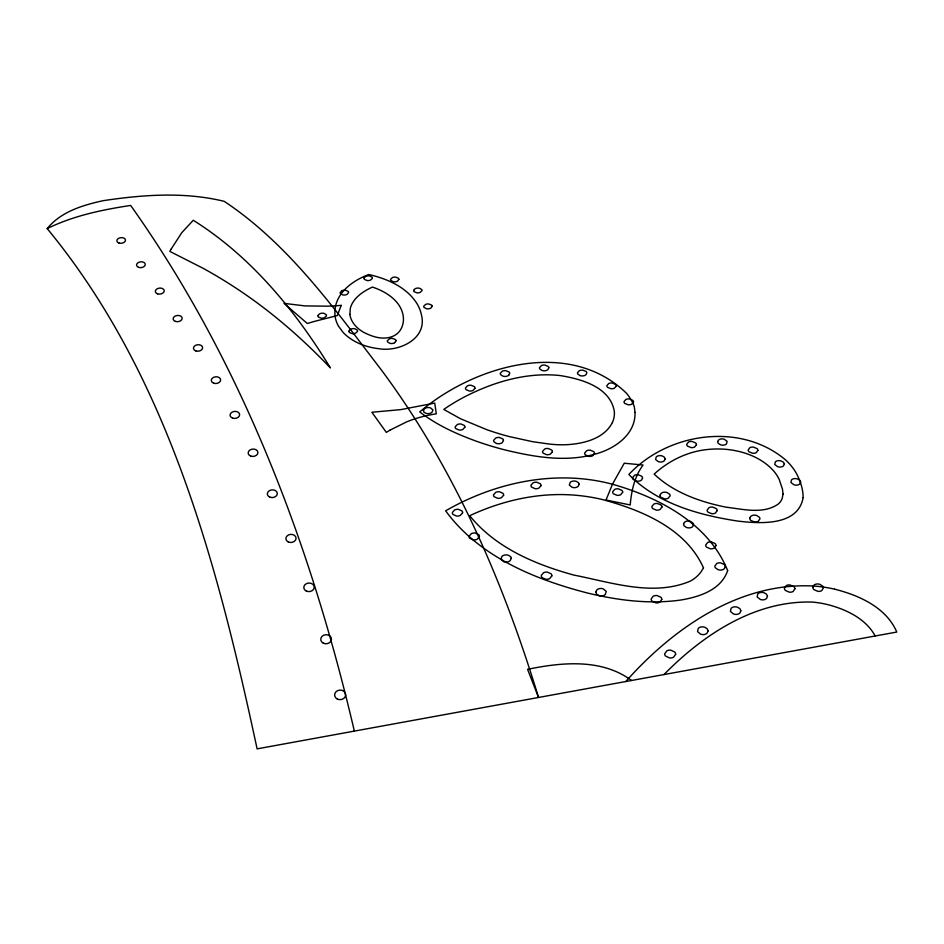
<?xml version="1.0" encoding="UTF-8"?>
<svg xmlns="http://www.w3.org/2000/svg" width="944" height="944" viewBox="0 0 944 944"><rect width="100%" height="100%" fill="white"/><g stroke="black" fill="none" stroke-linecap="round" stroke-linejoin="round"><path stroke-width="1.42" d="M395.961 340.855L394.639 342.719M834.649 589.186C859.182 595.345 886.192 607.417 896.8 632.043L257.11 748.863C217.863 566.152 168.528 375.795 47.2 228.59C60.817 211.751 82.824 205.108 103.191 200.683C143.122 194.665 184.587 191.667 224.2 201.332C288.781 244.225 334.53 308.948 381.093 369.588C453.993 467.551 503.152 581.162 538.54 697.463L527.578 669.32C561.81 662.251 601.753 658.357 631.536 680.482M625.789 681.533C672.954 628.456 738.869 582.295 812.926 585.988A112.324 86.872 25.9 0 1 834.649 589.186M663.986 674.559C702.926 634.864 754.952 600.183 812.654 602.095A86.447 66.93 25.5 0 1 829.233 604.998C847.193 609.907 865.931 618.993 875.194 635.985M508.698 375.311L509.701 373.423A3.292 2.384 6 0 0 509.076 372.03L505.831 370.673A5.64 4.071 5.9 0 0 502.326 371.181L500.32 373.281A3.292 2.384 5.9 0 0 500.709 374.721L502.916 376.149A5.192 3.741 5.9 0 0 508.686 375.311M47.2 228.59C73.29 215.751 102.094 209.804 130.65 205.426C241.935 362.083 310.824 544.983 354.354 731.104M342.2 290.646L340.229 292.392A2.879 1.994 -0.1 0 0 340.442 293.584L342.625 294.87A4.696 3.233 -0.1 0 0 347.215 294.268L348.56 292.522A2.879 1.994 -0.1 0 0 348.135 291.342L345.374 290.233A5.145 3.552 -0.1 0 0 342.2 290.646M580.206 375.618L577.952 374.19A3.304 2.36 8.7 0 1 577.492 372.75L579.392 370.662A5.64 4.036 8.8 0 1 582.849 370.154L586.141 371.499A3.304 2.36 8.8 0 1 586.838 372.904L585.917 374.78A5.192 3.717 8.7 0 1 580.206 375.606M349.894 314.399L350.295 308.44A39.919 27.931 1.4 0 1 352.36 303.236C356.761 295.555 364.608 290.669 372.455 287.059C381.683 290.221 390.745 294.976 397.07 302.599A48.109 33.772 0.2 0 1 403.218 316.087C404.315 323.261 401.613 331.356 395.111 335.132A17.794 12.555 1.2 0 1 389.4 337.445C380.538 339.533 371.358 336.3 363.534 332.229A37.017 25.889 1.3 0 1 349.858 314.399M394.627 342.707A4.826 3.434 1.5 0 1 389.931 343.356L387.654 341.999A2.962 2.112 1.4 0 1 387.382 340.725L389.365 338.872A5.298 3.776 1.5 0 1 392.61 338.424L395.477 339.604A2.962 2.112 1.5 0 1 395.961 340.855M595.794 592.018L596.561 594.142L598.862 595.57A6.03 4.838 14 0 0 605.34 594.449L606.225 591.404L603.263 588.867A5.935 4.779 14.1 0 0 596.809 589.976L595.794 592.018M334.931 310.116L334.908 312.983A49.56 34.68 1.2 0 0 338.554 326.246L342.943 332.205A51.377 35.943 1.3 0 0 378.697 348.678C398.521 352.218 427.549 339.108 421.484 315.107A63.826 44.852 0.3 0 0 417.413 304.334C407.112 287.271 387.453 278.799 368.774 274.515C353.186 280.333 336.477 292.156 334.931 310.116M579.168 484.178L578.188 486.325A5.558 4.248 10.2 0 1 572.064 487.293L569.315 485.039L570.211 482.337A5.652 4.319 10.2 0 1 576.312 481.369L578.448 482.632L579.168 484.178M812.914 587.109L812.949 587.852A3.859 2.891 22.1 0 0 813.952 589.634L817.87 591.345A6.584 4.932 22 0 0 821.669 590.673L823.428 587.97A3.859 2.891 22.1 0 0 822.672 586.153L819.911 584.348A6.077 4.555 22.1 0 0 813.681 585.445L812.914 587.109M548.818 367.806L547.862 369.682A5.168 3.705 7.3 0 1 542.139 370.496L539.921 369.092A3.28 2.36 7.3 0 1 539.496 367.664L541.443 365.576A5.617 4.036 7.4 0 1 544.912 365.08L548.157 366.414A3.28 2.36 7.4 0 1 548.818 367.806M800.606 482.03L799.875 483.835A5.652 4.071 18 0 1 793.963 484.791L790.954 482.549L791.497 479.871A5.758 4.154 18.1 0 1 797.397 478.915L799.662 480.166L800.606 482.03M784.322 464.011L783.579 465.781A5.581 4.012 17 0 1 777.714 466.714L774.753 464.519L775.319 461.887A5.688 4.083 17.1 0 1 781.16 460.967L783.402 462.182L784.322 464.011M635.005 412.386C635.831 434.464 614.544 448.966 595.369 454.04C565.68 462.466 534.398 457.038 505.028 449.934A229.699 156.81 7.3 0 1 477.806 441.733C457.297 434.358 437.037 425.343 419.738 411.891C474.1 365.599 569.149 337.421 626.58 393.341A61.1 44.816 9.1 0 1 634.297 406.628L635.005 412.386M767.472 596.301L766.658 598.354A6.042 4.637 20.7 0 1 760.321 599.464L757.147 596.927L757.784 593.87A6.16 4.732 20.8 0 1 764.109 592.773L766.504 594.177L767.472 596.301M794.931 588.796L793.113 591.499A6.561 4.968 21.2 0 1 789.302 592.159L785.408 590.46A3.811 2.891 21.3 0 1 784.405 588.313L786.222 585.61A6.573 4.98 21.4 0 1 790.022 584.95L793.916 586.649A3.811 2.891 21.4 0 1 794.931 588.796M511.294 558.317L510.173 560.665A5.782 4.649 8.1 0 1 503.73 561.727L500.934 559.273L501.984 556.323A5.888 4.744 8.2 0 1 508.415 555.273L510.61 556.63L511.294 558.317M503.435 440.447L502.373 442.5A5.404 4.071 6.2 0 1 496.355 443.409L494.066 441.863A3.434 2.584 6.2 0 1 493.665 440.305L495.765 438.016A5.876 4.425 6.3 0 1 499.411 437.473L502.786 438.925A3.434 2.584 6.3 0 1 503.435 440.447M749.843 518.055L749.855 518.74A3.658 2.726 17.9 0 0 750.751 520.404L754.468 521.985A6.254 4.649 17.9 0 0 758.162 521.371L759.955 518.87A3.658 2.726 18 0 0 759.283 517.182L756.687 515.507A5.77 4.283 18 0 0 750.633 516.521L749.843 518.055M740.851 610.803L739.99 612.892A6.077 4.744 20.4 0 1 733.582 614.025L730.42 611.441L731.104 608.337A6.183 4.826 20.5 0 1 737.5 607.216L739.907 608.644L740.851 610.803M725.263 566.612L724.414 568.607A5.912 4.543 18.2 0 1 718.136 569.68L715.481 567.91A3.752 2.891 18.2 0 1 714.844 566.129L716.744 563.485A6.419 4.944 18.4 0 1 720.543 562.848L724.331 564.512A3.752 2.879 18.3 0 1 725.24 566.247L725.263 566.612M757.902 450.394L756.179 452.695A5.994 4.307 15.9 0 1 752.628 453.25L749.064 451.787A3.481 2.502 15.9 0 1 748.167 449.946L749.902 447.645A5.994 4.319 16 0 1 753.442 447.102L757.005 448.565A3.481 2.502 16 0 1 757.902 450.394M708.083 630.899L707.174 633.046A6.124 4.873 20 0 1 700.66 634.203L697.51 631.56L698.253 628.385A6.242 4.968 20.1 0 1 704.755 627.241L707.162 628.704L708.083 630.899M717.652 441.556L718.219 443.385L720.65 444.848A5.558 4.012 14.8 0 0 726.479 443.94L727.116 441.379L724.26 439.231A5.475 3.953 14.9 0 0 718.443 440.14L717.652 441.556M715.977 545.573L714.089 548.157A6.325 4.826 17.2 0 1 710.325 548.794L706.572 547.154A3.682 2.808 17.2 0 1 705.687 545.113L707.587 542.54A6.337 4.838 17.3 0 1 711.339 541.903L715.08 543.532A3.682 2.808 17.3 0 1 715.977 545.573M630.474 502.125L630.203 504.957L606.013 500.025L612.597 483.942L624.244 463.233L643.076 465.014C635.123 475.717 631.819 489.063 630.474 502.125M717.216 510.61L715.363 513.088A6.195 4.637 16.2 0 1 711.67 513.689L708 512.12A3.599 2.702 16.2 0 1 707.127 510.149L708.979 507.671A6.207 4.649 16.3 0 1 712.673 507.081L716.331 508.639A3.599 2.702 16.3 0 1 717.216 510.61M683.55 523.92L684.105 525.938L686.63 527.543A5.841 4.437 15.8 0 0 692.778 526.528L693.498 523.708L690.548 521.359A5.747 4.366 15.9 0 0 684.412 522.374L683.55 523.92M783.036 494.042L782.198 498.456A23.671 17.334 17.2 0 1 778.352 503.978C763.224 514.598 743.105 509.146 726.196 507.199C700.177 501.984 673.756 492.638 654.157 474.1C668.812 460.696 687.527 451.539 707.386 449.521A82.317 61.407 16.9 0 1 722.526 449.084C740.721 450.087 759.554 456.223 772.44 469.605A45.064 33.134 16.4 0 1 779.142 479.292L782.482 489.157L783.036 494.042M423.419 410.416L423.939 412.15L425.909 413.307A5.393 4.012 3 0 0 431.892 412.434L432.966 409.944L430.488 407.867A5.31 3.953 3 0 0 424.529 408.74L423.419 410.416M696.436 444.742L694.631 447.031A5.935 4.319 13.8 0 1 691.055 447.586L687.539 446.123A3.446 2.513 13.8 0 1 686.725 444.294L688.542 442.004A5.947 4.331 13.9 0 1 692.094 441.462L695.61 442.913A3.446 2.513 13.9 0 1 696.436 444.742M675.644 654.286L673.568 657.201A6.714 5.452 19.6 0 1 669.544 657.933L665.603 656.104A3.906 3.174 19.6 0 1 664.706 653.791L666.783 650.876A6.726 5.463 19.8 0 1 670.795 650.156L674.724 651.985A3.906 3.162 19.7 0 1 675.644 654.286M432.14 306.293L430.877 308.074A4.72 3.28 2.8 0 1 426.31 308.688L424.045 307.378A2.903 2.018 2.7 0 1 423.762 306.163L425.65 304.393A5.168 3.599 2.8 0 1 428.812 303.98L431.632 305.101A2.903 2.018 2.8 0 1 432.128 306.293M660.127 495.022L660.104 495.683A3.575 2.702 14.1 0 0 660.918 497.299L664.529 498.857A6.112 4.602 14.1 0 0 668.21 498.255L670.122 495.824A3.575 2.69 14.2 0 0 669.544 494.172L667.054 492.532A5.64 4.248 14.2 0 0 661.001 493.511L660.127 495.022M665.166 458.985L664.293 460.743A5.499 4.071 13.1 0 1 658.346 461.675L655.537 459.48L656.281 456.872A5.605 4.142 13.1 0 1 662.216 455.94L664.375 457.167L665.166 458.985M661.779 599.452L659.75 602.201A6.49 5.157 16.8 0 1 655.832 602.874L652.009 601.139A3.776 3.009 16.8 0 1 651.148 598.968L653.201 596.23A6.502 5.18 17 0 1 657.107 595.558L660.906 597.281A3.776 2.997 17 0 1 661.779 599.452M413.72 290.327L413.696 290.563A2.867 1.982 2.4 0 0 414.168 291.731L416.965 292.852A5.109 3.516 2.4 0 0 420.115 292.428L421.992 290.693A2.867 1.982 2.4 0 0 421.708 289.501L419.478 288.227A4.673 3.221 2.4 0 0 414.959 288.829L413.72 290.327M642.51 478.136L641.601 479.941A5.558 4.177 12.6 0 1 635.572 480.885L633.117 479.292A3.528 2.655 12.6 0 1 632.574 477.664L634.51 475.28A6.042 4.543 12.7 0 1 638.168 474.702L641.719 476.224A3.528 2.655 12.7 0 1 642.498 477.806L642.51 478.136M661.956 507.046L660.033 509.512A6.148 4.661 14.1 0 1 656.304 510.114L652.682 508.545A3.575 2.714 14.1 0 1 651.867 506.586L653.803 504.12A6.16 4.685 14.2 0 1 657.52 503.518L661.13 505.075A3.575 2.714 14.2 0 1 661.956 507.046M398.852 279.365L397.577 281.088A4.637 3.174 1.6 0 1 393.058 281.666L390.863 280.415A2.856 1.947 1.6 0 1 390.604 279.235L392.503 277.524A5.086 3.481 1.6 0 1 395.63 277.123L398.38 278.22A2.856 1.947 1.7 0 1 398.852 279.365M803.132 497.606C798.069 526.339 759.755 523.696 737.878 521.088C698.761 515.141 657.248 503.6 628.846 474.466C668.069 432.517 740.485 421.779 785.656 459.988A59.92 43.955 16.6 0 1 795.615 472C800.005 479.764 803.155 488.614 803.132 497.606M622.651 492.296L620.68 494.727A6.077 4.614 12.1 0 1 616.975 495.317L613.411 493.771A3.528 2.69 12.1 0 1 612.644 491.836L614.627 489.417A6.089 4.626 12.3 0 1 618.32 488.827L621.884 490.361A3.528 2.69 12.3 0 1 622.651 492.296M633.507 402.073L631.654 404.256A5.747 4.142 10.8 0 1 628.138 404.775L624.751 403.383A3.339 2.419 10.8 0 1 624.019 401.637L625.884 399.465A5.758 4.154 10.9 0 1 629.377 398.946L632.763 400.339A3.339 2.407 10.9 0 1 633.507 402.073M364.136 278.079L364.101 278.315A2.856 1.947 0.7 0 0 364.537 279.471L367.287 280.569A5.086 3.469 0.7 0 0 370.426 280.156L372.349 278.445A2.856 1.947 0.8 0 0 372.101 277.276L369.93 276.014A4.649 3.174 0.7 0 0 365.411 276.604L364.136 278.079M349.032 331.014L348.985 331.261A2.95 2.089 0 0 0 349.433 332.5L352.265 333.669A5.263 3.717 0.1 0 0 355.522 333.232L357.528 331.391A2.95 2.089 0.1 0 0 357.292 330.14L355.05 328.795A4.814 3.41 0.1 0 0 350.366 329.432L349.032 331.014M616.267 386.061L614.414 388.196A5.688 4.071 9.9 0 1 610.921 388.704L607.582 387.335A3.304 2.372 9.9 0 1 606.874 385.636L608.738 383.5A5.699 4.095 10 0 1 612.219 382.993L615.547 384.361A3.304 2.372 10 0 1 616.267 386.061M594.472 453.498L592.502 455.822A5.924 4.437 10.2 0 1 588.855 456.389L585.398 454.902A3.446 2.584 10.2 0 1 584.678 453.049L586.649 450.736A5.935 4.449 10.3 0 1 590.283 450.182L593.741 451.657A3.446 2.572 10.3 0 1 594.472 453.498M551.827 575.923L549.644 578.613A6.348 5.121 10.7 0 1 545.715 579.274L542.021 577.575A3.693 2.974 10.6 0 1 541.301 575.439L543.496 572.772A6.36 5.133 10.8 0 1 547.414 572.111L551.095 573.799A3.693 2.974 10.8 0 1 551.827 575.923M317.998 315.532L317.951 315.792A2.926 2.053 -1 0 0 318.364 316.995L321.149 318.152A5.227 3.646 -1 0 0 324.394 317.715L326.423 315.921A2.926 2.053 -0.9 0 0 326.211 314.682L324.016 313.361A4.779 3.339 -1 0 0 319.355 313.986L317.998 315.532M552.37 451.822L550.34 454.147A5.912 4.449 8.5 0 1 546.682 454.701L543.248 453.226A3.434 2.584 8.4 0 1 542.576 451.374L544.605 449.061A5.924 4.46 8.5 0 1 548.263 448.506L551.685 449.981A3.434 2.584 8.6 0 1 552.37 451.822M540.983 485.688L538.894 488.107A6.03 4.637 8.4 0 1 535.154 488.697L531.649 487.163A3.505 2.69 8.4 0 1 530.976 485.24L533.077 482.821A6.042 4.649 8.5 0 1 536.806 482.242L540.298 483.776A3.505 2.69 8.6 0 1 540.983 485.688M503.6 495.258L501.441 497.7A6.053 4.696 6.8 0 1 497.665 498.302L494.172 496.745A3.516 2.738 6.8 0 1 493.535 494.798L495.706 492.355A6.065 4.72 6.9 0 1 499.47 491.765L502.951 493.311A3.516 2.738 6.9 0 1 503.6 495.258M479.375 536.688L477.133 539.26A6.195 4.944 6 0 1 473.239 539.885L469.687 538.257A3.599 2.879 6 0 1 469.062 536.216L471.316 533.655A6.207 4.956 6.1 0 1 475.198 533.03L478.738 534.646A3.599 2.867 6.1 0 1 479.375 536.688M462.56 512.922L460.318 515.424A6.112 4.814 4.9 0 1 456.471 516.038L452.978 514.445A3.552 2.797 4.8 0 1 452.388 512.45L454.63 509.961A6.124 4.826 4.9 0 1 458.465 509.347L461.958 510.928A3.552 2.797 5 0 1 462.56 512.922M474.95 388.362L472.885 390.509A5.676 4.154 4.6 0 1 469.321 391.028L466.065 389.636A3.304 2.419 4.6 0 1 465.498 387.925L467.563 385.777A5.688 4.165 4.7 0 1 471.115 385.27L474.372 386.639A3.304 2.419 4.7 0 1 474.95 388.362M464.861 427.231L462.737 429.485A5.817 4.354 4.4 0 1 459.079 430.039L455.763 428.588A3.387 2.537 4.4 0 1 455.185 426.782L457.321 424.54A5.829 4.366 4.5 0 1 460.967 423.998L464.283 425.437A3.387 2.537 4.5 0 1 464.861 427.231M341.232 305.384L337.279 315.591L315.308 321.172A268.757 211.609 2.3 0 0 307.319 323.497L284.026 303.378L305.089 305.915L327.19 306.175A181.437 116.336 -0.4 0 0 341.232 305.384M727.647 570.589C721.098 590.212 698.702 597.139 680.258 600.101C649.342 604.408 617.872 600.325 587.711 593.08C534.575 579.356 478.997 556.571 445.639 510.822C495.435 482.077 556.429 469.192 612.715 484.307C659.101 497.488 708.72 523.554 727.647 570.589M171.029 249.263L169.849 251.411L203.326 268.403A812.607 575.887 -29 0 1 234.714 287.283C269.748 310.128 301.549 337.681 330.388 367.924C295.248 310.352 250.903 256.461 193.272 220.259L181.779 232.684L171.029 249.263M612.385 422.57C604.408 438.051 585.575 443.161 569.48 444.518A79.025 57.206 7.9 0 1 548.004 443.881L532.499 441.662L509.347 436.6A207.196 141.694 7.3 0 1 487.116 429.803L460.46 418.735L443.774 409.425A238.49 187.384 13.1 0 1 461.687 398.392C491.6 382.45 525.914 371.877 560.075 375.547C581.15 378.933 610.166 386.934 614.332 411.407A40.769 29.854 9 0 1 612.385 422.57M703.492 567.887L701.05 571.852A44.144 34.244 15.6 0 1 690.312 581.138C653.024 596.879 611.511 582.424 573.893 575.085C535.201 564.477 495.482 547.709 469.687 515.695C502.715 500.308 539.543 492.001 576.029 495.27A152.173 124.608 13.3 0 1 602.095 499.459C641.436 510.031 685.816 528.31 703.492 567.887M389.778 430.263L386.344 432.399L371.877 412.245L400.669 409.637L434.724 403.088L436.293 413.85A112.348 87.721 5 0 0 406.616 421.885L389.778 430.263M337.303 699.044A5.534 4.814 -3.6 0 0 345.669 694.867A5.534 4.814 -3.6 0 0 337.456 690.713A5.534 4.814 -3.6 0 0 337.303 699.044M323.32 643.183A5.381 4.543 -3.7 0 0 331.474 639.241A5.381 4.543 -3.7 0 0 323.521 635.312A5.381 4.543 -3.7 0 0 323.32 643.183M306.269 591.038A5.239 4.295 -4 0 0 314.246 587.321A5.239 4.295 -4 0 0 306.54 583.593A5.239 4.295 -4 0 0 306.269 591.038M288.262 541.939A5.109 4.071 -4.3 0 0 296.074 538.434A5.109 4.071 -4.3 0 0 288.593 534.894A5.109 4.071 -4.3 0 0 288.262 541.939M270.067 497.24A4.98 3.859 -4.6 0 0 277.288 493.334A4.98 3.859 -4.6 0 0 269.595 490.561A4.98 3.859 -4.6 0 0 270.067 497.24M250.797 456.105A4.873 3.682 -4.9 0 0 257.901 452.4A4.873 3.682 -4.9 0 0 250.408 449.733A4.873 3.682 -4.9 0 0 250.797 456.105M232.637 418.121A4.779 3.516 -5.2 0 0 239.623 414.581A4.779 3.516 -5.2 0 0 232.318 412.021A4.779 3.516 -5.2 0 0 232.637 418.121M213.757 383.229A4.685 3.375 -5.4 0 0 220.636 379.842A4.685 3.375 -5.4 0 0 213.509 377.388A4.685 3.375 -5.4 0 0 213.757 383.229M195.833 350.92A4.602 3.245 -5.6 0 0 202.63 347.663A4.602 3.245 -5.6 0 0 195.656 345.303A4.602 3.245 -5.6 0 0 195.833 350.92M175.442 321.42A4.531 3.127 -5.8 0 0 182.168 318.281A4.531 3.127 -5.8 0 0 175.348 315.992A4.531 3.127 -5.8 0 0 175.442 321.42M157.577 293.844A4.46 3.009 -6 0 0 164.232 290.823A4.46 3.009 -6 0 0 157.554 288.604A4.46 3.009 -6 0 0 157.577 293.844M138.697 267.388A4.39 2.915 -6.2 0 0 145.282 264.473A4.39 2.915 -6.2 0 0 138.733 262.326A4.39 2.915 -6.2 0 0 138.697 267.388M118.979 243.033A4.331 2.82 -6.4 0 0 125.493 240.213A4.331 2.82 -6.4 0 0 119.074 238.124A4.331 2.82 -6.4 0 0 118.979 243.033"/></g></svg>
